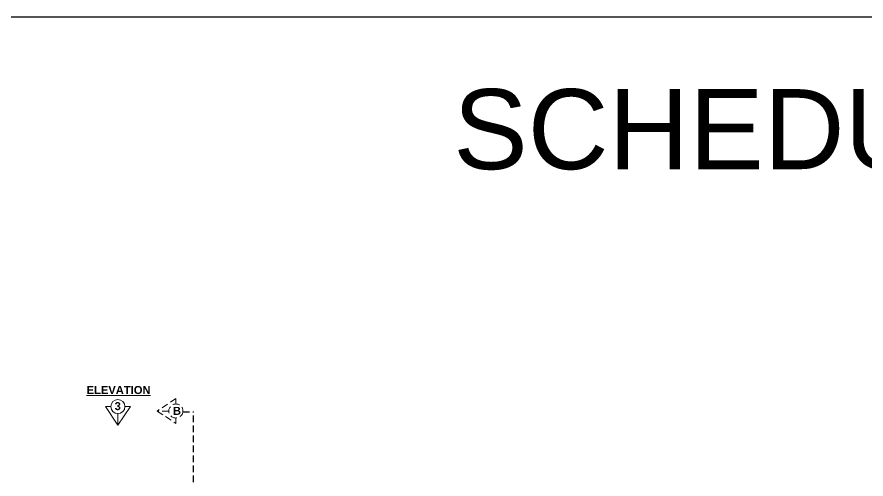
# Model space of a CAD drawing. Header units: millimetres. Extents: x 3614 to 12428, y -844 to 6844.
# Drawn here: x 5519.7 to 5583.4, y -659.7 to -625.1 of the extents above; entities that cross this region are included whole.
import ezdxf

# ---------------------------------------------------------------- set-up
doc = ezdxf.new("R2010")
doc.units = ezdxf.units.MM
doc.header["$LTSCALE"] = 40
doc.header["$MEASUREMENT"] = 0
doc.linetypes.add('DASHED2', pattern=[0.375, 0.25, -0.125])
for name, color, linetype, lineweight in [('Beam', 254, 'CONTINUOUS', 25), ('Section', 72, 'DASHED2', 30), ('TEXT', 7, 'CONTINUOUS', 20), ('Wall', 7, 'CONTINUOUS', 30)]:
    doc.layers.add(name, color=color, linetype=linetype, lineweight=lineweight)
doc.styles.add('DIM', font='arial.ttf')
doc.styles.add('Tabrej', font='GOTHIC.TTF')
doc.styles.add('Tabrej.', font='GOTHIC.TTF', dxfattribs={"height": 1})

# ---------------------------------------------------------------- blocks, each defined once
blk = doc.blocks.new('drt')
at = {"layer": 'TEXT', "ltscale": 0.05}
for p, q in [((43.454, 26.367), (43.042, 26.367)), ((43.98, 24.969), (43.042, 26.367)), ((44.919, 26.367), (43.98, 24.969)), ((44.919, 26.367), (44.506, 26.367)), ((43.98, 25.841), (43.98, 24.969))]:
    blk.add_line(p, q, dxfattribs=at)
blk.add_circle((43.98, 26.367), 0.526, dxfattribs=at)
at = {"layer": 'TEXT', "char_height": 0.6, "attachment_point": 1, "style": 'Tabrej.'}
for s, insert in [('{\\fArial|b1|i0|c0|p34;\\LELEVATION }', (41.63, 27.914)), ('{\\fArial|b1|i0|c0|p34;3}', (43.732, 26.705))]:
    blk.add_mtext_dynamic_manual_height_columns(s, width=20.54056, gutter_width=5, heights=[0], dxfattribs=dict(at, insert=insert))
blk = doc.blocks.new('BDHVBFH')
at = {"layer": 'Section', "color": 7, "linetype": 'ByBlock', "lineweight": 20, "ltscale": 0.05}
for p, q in [((5432.399, -574.787), (5431.461, -576.186)), ((5432.399, -575.66), (5432.399, -574.787)), ((5433.338, -576.186), (5432.399, -574.787)), ((5431.873, -576.186), (5431.461, -576.186)), ((5433.338, -576.186), (5432.925, -576.186))]:
    blk.add_line(p, q, dxfattribs=at)
blk.add_circle((5432.399, -576.186), 0.526, dxfattribs=at)
blk = doc.blocks.new('SECT BB')
at = {"layer": 'Section', "ltscale": 0.05}
for p, q in [((5469.946, -289.614), (5470.752, -289.614)), ((5470.752, -343.655), (5470.752, -289.614)), ((5469.946, -343.655), (5470.752, -343.655))]:
    blk.add_line(p, q, dxfattribs=at)
at = {"layer": 'Section', "rotation": 90}
for p in [(4893.237, -5721.963), (4893.237, -5776.106)]:
    blk.add_blockref('BDHVBFH', p, dxfattribs=at)
at = {"layer": 'Section', "char_height": 0.6, "attachment_point": 1, "rotation": 1.0017, "style": 'Tabrej'}
for insert in [(5469.197, -289.257), (5469.197, -343.405)]:
    blk.add_mtext_dynamic_manual_height_columns('{\\fArial|b1|i0|c0|p34;B}', width=20.54056, gutter_width=5, heights=[0], dxfattribs=dict(at, insert=insert))

msp = doc.modelspace()

# ---------------------------------------------------------------- linework, layer by layer
at = {"layer": 'Beam', "ltscale": 0.05}
msp.add_lwpolyline([(5375.2505, -625.1005), (5933.9059, -625.1005), (5933.9059, -728.5521), (5375.2505, -728.5521)], close=True, dxfattribs=at)

# ---------------------------------------------------------------- block references
at = {"layer": 'Section'}
msp.add_blockref('SECT BB', (62.2299, -365.0605), dxfattribs=at)
at = {"layer": 'Wall'}
msp.add_blockref('drt', (5483.3288, -680.6628), dxfattribs=at)

# ---------------------------------------------------------------- texts
at = {"layer": 'TEXT', "color": 1, "style": 'DIM'}
msp.add_text("SCHEDULE OF DOORS & WINDOW'S", height=6, dxfattribs=at).set_placement((5552.4392, -636.504))

doc.saveas('drawing.dxf')
